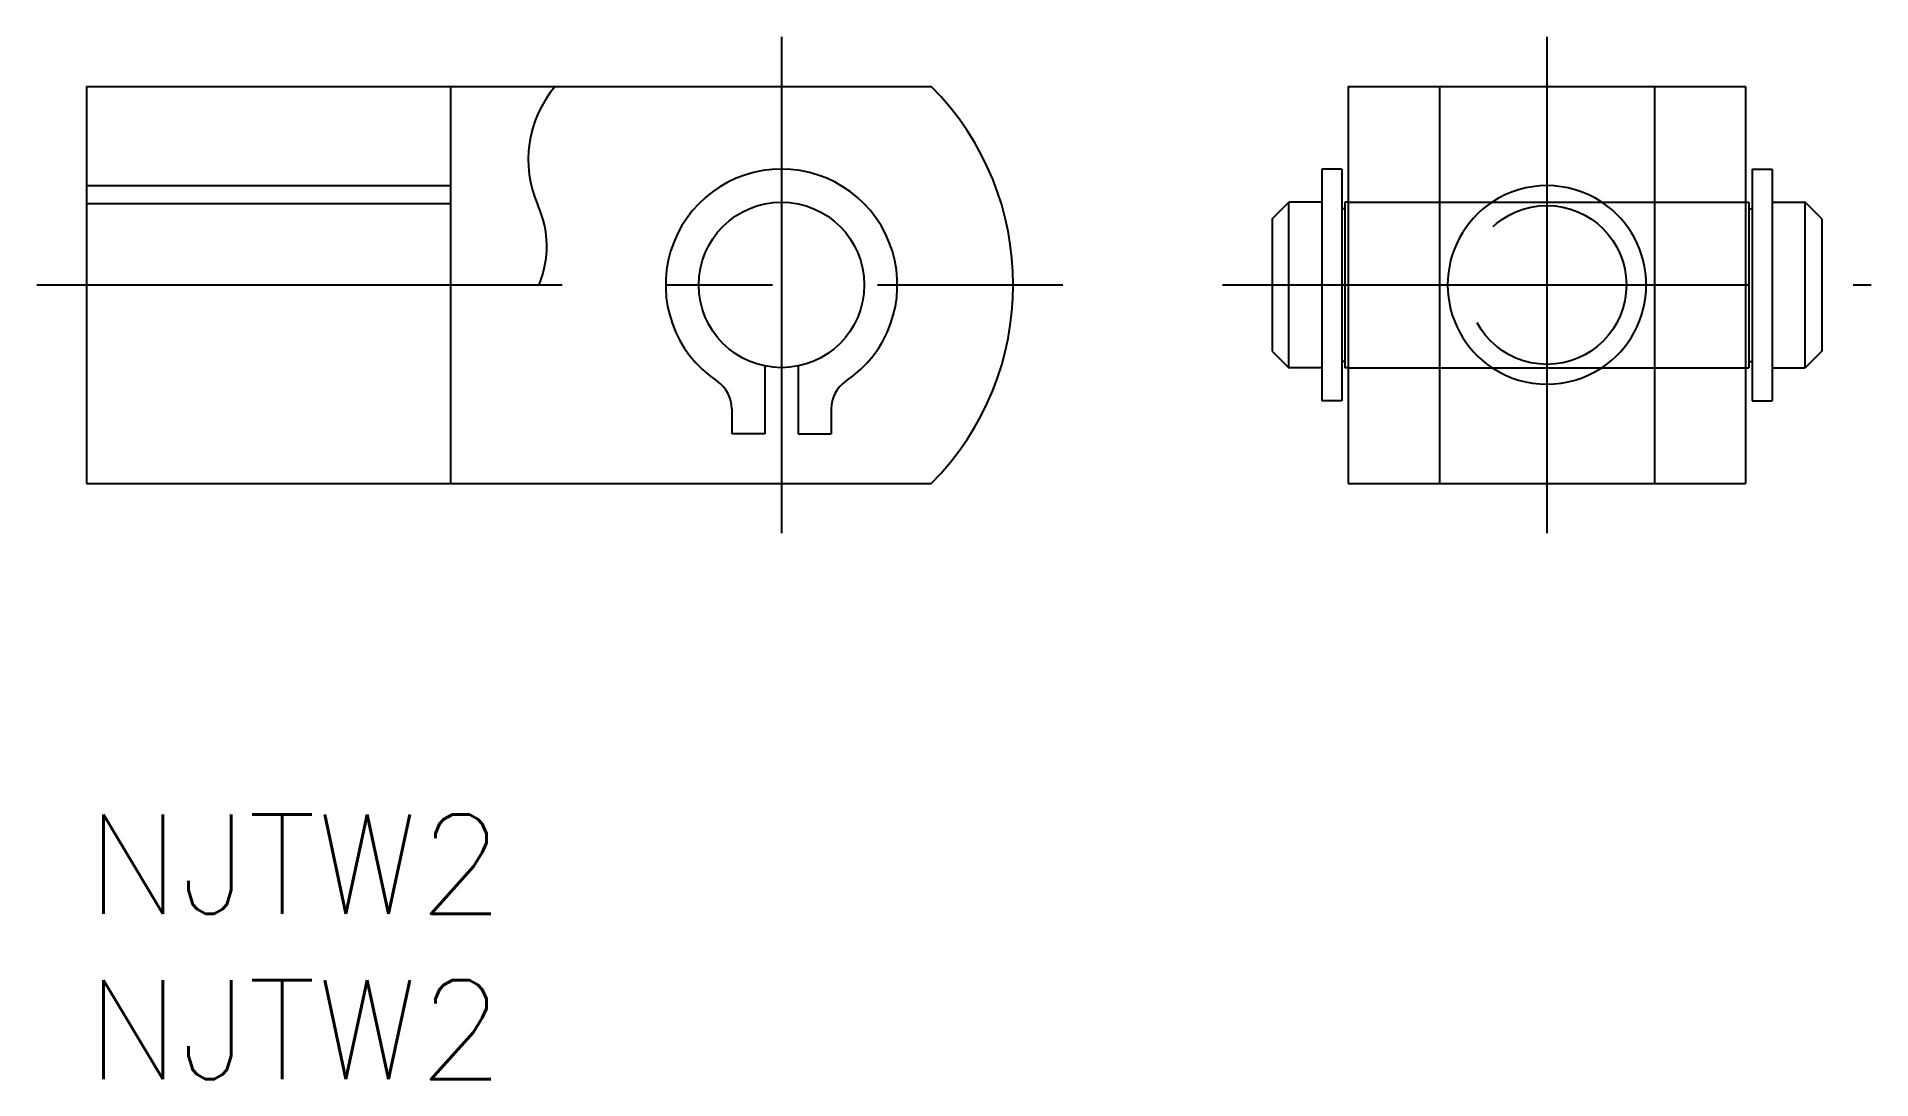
# Model space of a CAD drawing. Extents: x -1.5 to 53.9, y -8 to 23.5.
import ezdxf

# ---------------------------------------------------------------- set-up
doc = ezdxf.new("R2010")
doc.units = 0
doc.header["$LTSCALE"] = 0.5
doc.linetypes.add('CENTER', pattern=[50.8, 31.75, -6.35, 6.35, -6.35])
doc.linetypes.add('DASHED', pattern=[19.05, 12.7, -6.35])
for name, color, linetype in [('MSM_CENTER', 1, 'CENTER'), ('MSM_CONTINUOUS', 7, 'CONTINUOUS'), ('MSM_DASHED', 4, 'DASHED'), ('MSM_NARROW', 5, 'CONTINUOUS'), ('MSM_PART_NUMBER', 7, 'CONTINUOUS')]:
    doc.layers.add(name, color=color, linetype=linetype)
doc.styles.get("Standard").update_dxf_attribs({"font": 'txt.shx', "height": 3, "bigfont": 'bigfont.shx'})

# ---------------------------------------------------------------- blocks, each defined once
blk = doc.blocks.new('*U3')
at = {"layer": 'MSM_PART_NUMBER'}
blk.add_text('NJTW2', height=3, dxfattribs=at).set_placement((0, -3))
blk = doc.blocks.new('*U4')
at = {"layer": 'MSM_PART_NUMBER'}
blk.add_text('NJTW2', height=3, dxfattribs=at).set_placement((0, -8))

msp = doc.modelspace()

# ---------------------------------------------------------------- linework, layer by layer
at = {"layer": 'MSM_CENTER'}
for p, q in [((21, 23.5), (21, 8.5)), ((44.123, 23.5), (44.123, 8.5)), ((-1.5, 16), (29.5, 16)), ((34.323, 16), (53.923, 16))]:
    msp.add_line(p, q, dxfattribs=at)
at = {"layer": 'MSM_CONTINUOUS'}
for p, q in [((0, 22), (0, 10)), ((0, 22), (25.521, 22)), ((6.335, 22), (6.335, 22)), ((11, 22), (11, 16)), ((38.123, 22), (38.123, 10)), ((38.123, 22), (50.123, 22)), ((40.873, 22), (40.873, 10)), ((47.373, 22), (47.373, 10)), ((50.123, 22), (50.123, 10)), ((37.323, 19.5), (37.323, 12.5)), ((37.923, 19.5), (37.323, 19.5)), ((37.923, 19.5), (37.923, 12.5)), ((50.323, 19.5), (50.323, 12.5)), ((50.323, 19.5), (50.923, 19.5)), ((50.923, 19.5), (50.923, 12.5)), ((0, 18.458), (11, 18.458)), ((35.823, 18), (36.323, 18.5)), ((36.323, 13.5), (36.323, 18.5)), ((37.323, 18.5), (36.323, 18.5)), ((38.023, 18.3), (37.923, 18.3)), ((38.023, 18.5), (38.023, 13.5)), ((38.123, 18.5), (38.023, 18.5)), ((40.873, 18.5), (47.373, 18.5)), ((50.123, 18.5), (50.223, 18.5)), ((50.223, 18.5), (50.223, 13.5)), ((50.223, 18.3), (50.323, 18.3)), ((50.923, 18.5), (51.923, 18.5)), ((51.923, 13.5), (51.923, 18.5)), ((52.423, 18), (51.923, 18.5)), ((35.823, 18), (35.823, 14)), ((52.423, 18), (52.423, 14)), ((35.823, 14), (36.323, 13.5)), ((52.423, 14), (51.923, 13.5)), ((20.5, 13.551), (20.5, 11.5)), ((21.5, 13.551), (21.5, 11.5)), ((37.323, 13.5), (36.323, 13.5)), ((38.023, 13.686), (37.923, 13.686)), ((38.123, 13.5), (38.023, 13.5)), ((40.873, 13.5), (47.373, 13.5)), ((50.123, 13.5), (50.223, 13.5)), ((50.223, 13.686), (50.323, 13.686)), ((50.923, 13.5), (51.923, 13.5)), ((19.5, 12.258), (19.5, 11.5)), ((22.5, 12.258), (22.5, 11.5)), ((37.923, 12.5), (37.323, 12.5)), ((50.323, 12.5), (50.923, 12.5)), ((20.5, 11.5), (19.5, 11.5)), ((21.5, 11.5), (22.5, 11.5)), ((0, 10), (25.521, 10)), ((38.123, 10), (50.123, 10))]:
    msp.add_line(p, q, dxfattribs=at)
msp.add_circle((21, 16), 2.5, dxfattribs=at)
for centre, radius, start, end in [((19.5, 16), 8.5, 315.0991, 44.9009), ((21, 16), 3.5, 303.749, 236.251), ((44.123, 16), 3, 56.4427, 123.5573), ((44.123, 16), 3, 236.4427, 303.5573), ((18.5, 12.258), 1, 0, 56.251), ((23.5, 12.258), 1, 123.749, 180)]:
    msp.add_arc(centre, radius, start, end, dxfattribs=at)
at = {"layer": 'MSM_DASHED'}
for p, q in [((38.123, 18.5), (40.873, 18.5)), ((47.373, 18.5), (50.123, 18.5)), ((11, 16), (11, 10)), ((38.123, 13.5), (40.873, 13.5)), ((47.373, 13.5), (50.123, 13.5))]:
    msp.add_line(p, q, dxfattribs=at)
msp.add_circle((44.123, 16), 2.4, dxfattribs=at)
for start, end in [(123.5573, 236.4427), (303.5573, 56.4427)]:
    msp.add_arc((44.123, 16), 3, start, end, dxfattribs=at)
at = {"layer": 'MSM_NARROW'}
msp.add_line((0, 19), (11, 19), dxfattribs=at)
for centre, radius, start, end in [((16.733, 19.791), 3.385, 139.2562, 204.0638), ((10.848, 17.163), 3.06, 337.6653, 24.0638)]:
    msp.add_arc(centre, radius, start, end, dxfattribs=at)

# ---------------------------------------------------------------- block references
at = {"layer": 'MSM_CONTINUOUS'}
for name in ['*U3', '*U4']:
    msp.add_blockref(name, (0, 0), dxfattribs=at)

doc.saveas('drawing.dxf')
